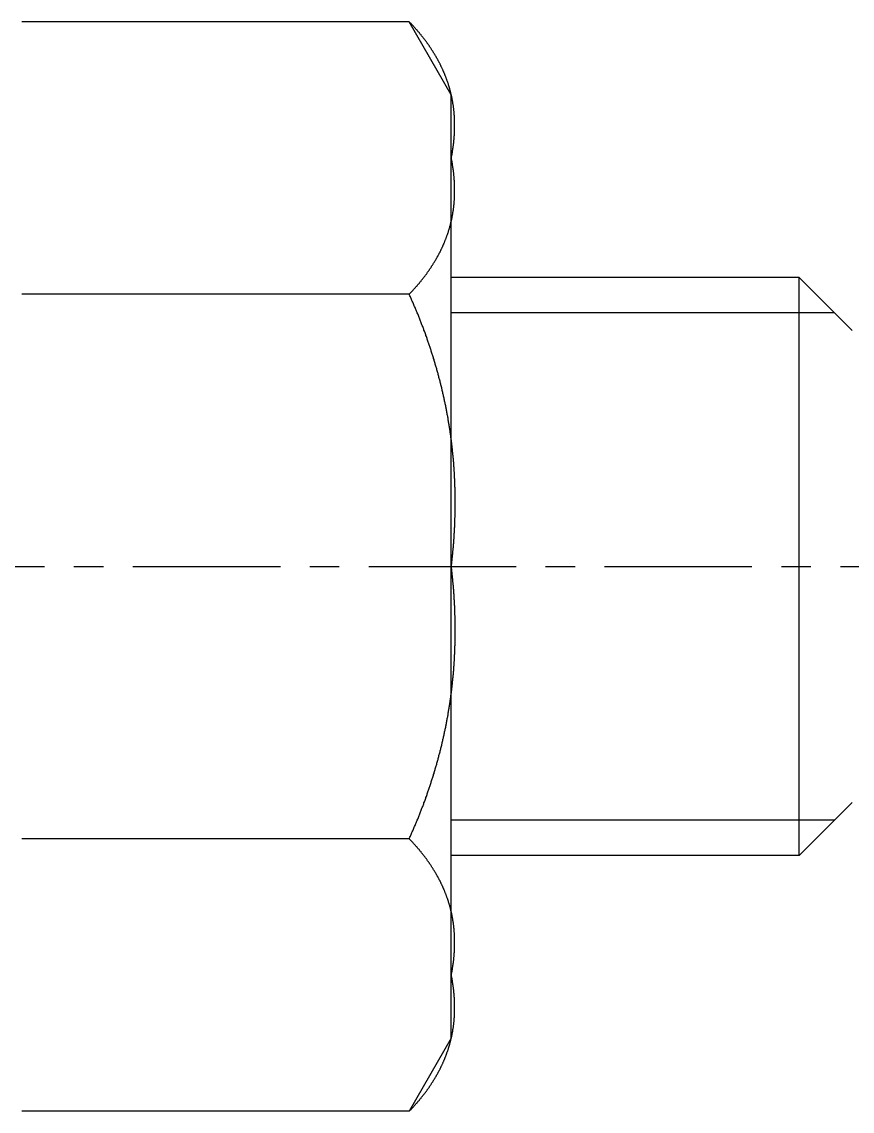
# Model space of a CAD drawing. Extents: x 69 to 234, y 65 to 130.
# Drawn here: x 106.22 to 113.26, y 106.99 to 116.23 of the extents above; entities that cross this region are included whole.
import ezdxf

# ---------------------------------------------------------------- set-up
doc = ezdxf.new("R2010")
doc.units = 0
doc.linetypes.add('CENTER', pattern=[2, 1.25, -0.25, 0.25, -0.25])
doc.layers.get('0').update_dxf_attribs({"linetype": 'CONTINUOUS'})
doc.layers.add('CENTER', color=1, linetype='CENTER')

msp = doc.modelspace()

# ---------------------------------------------------------------- linework, layer by layer
at = {"color": 7, "linetype": 'CONTINUOUS'}
for p, q in [((109.5045, 116.2273), (106.2191, 116.2273)), ((109.8618, 115.6085), (109.5045, 116.2273)), ((109.8618, 115.0726), (109.8618, 115.6085)), ((109.8618, 111.6085), (109.8618, 115.0726)), ((112.8118, 114.0585), (109.8618, 114.0585)), ((112.8118, 109.1585), (112.8118, 114.0585)), ((113.2618, 113.6085), (112.8118, 114.0585)), ((109.5045, 113.9179), (106.2191, 113.9179)), ((109.8618, 108.1444), (109.8618, 111.6085)), ((113.2618, 109.6085), (112.8118, 109.1585)), ((109.5045, 109.2991), (106.2191, 109.2991)), ((112.8118, 109.1585), (109.8618, 109.1585)), ((109.8618, 107.6085), (109.8618, 108.1444)), ((109.8618, 107.6085), (109.5045, 106.9897)), ((109.5045, 106.9897), (106.2191, 106.9897))]:
    msp.add_line(p, q, dxfattribs=at)
at = {"color": 3, "linetype": 'CONTINUOUS'}
for p, q in [((113.1118, 113.7585), (109.8618, 113.7585)), ((113.1118, 109.4585), (109.8618, 109.4585))]:
    msp.add_line(p, q, dxfattribs=at)
at = {"color": 7}
for points in [[(109.862, 115.073, 0), (109.863, 115.077, 0), (109.864, 115.081, 0), (109.864, 115.086, 0), (109.865, 115.09, 0), (109.866, 115.094, 0), (109.867, 115.099, 0), (109.868, 115.103, 0), (109.868, 115.107, 0), (109.869, 115.112, 0), (109.87, 115.116, 0), (109.871, 115.12, 0), (109.871, 115.125, 0), (109.872, 115.129, 0), (109.873, 115.133, 0), (109.873, 115.138, 0), (109.874, 115.142, 0), (109.875, 115.146, 0), (109.875, 115.151, 0), (109.876, 115.155, 0), (109.877, 115.159, 0), (109.877, 115.164, 0), (109.878, 115.168, 0), (109.878, 115.172, 0), (109.879, 115.177, 0), (109.88, 115.181, 0), (109.88, 115.186, 0), (109.881, 115.19, 0), (109.881, 115.194, 0), (109.882, 115.199, 0), (109.882, 115.203, 0), (109.883, 115.207, 0), (109.883, 115.212, 0), (109.884, 115.216, 0), (109.884, 115.221, 0), (109.884, 115.225, 0), (109.885, 115.229, 0), (109.885, 115.234, 0), (109.886, 115.238, 0), (109.886, 115.242, 0), (109.886, 115.247, 0), (109.887, 115.251, 0), (109.887, 115.256, 0), (109.887, 115.26, 0), (109.888, 115.264, 0), (109.888, 115.269, 0), (109.888, 115.273, 0), (109.888, 115.278, 0), (109.889, 115.282, 0), (109.889, 115.286, 0), (109.889, 115.291, 0), (109.889, 115.295, 0), (109.889, 115.3, 0), (109.89, 115.304, 0), (109.89, 115.308, 0), (109.89, 115.313, 0), (109.89, 115.317, 0), (109.89, 115.322, 0), (109.89, 115.326, 0), (109.89, 115.33, 0), (109.89, 115.335, 0), (109.89, 115.339, 0), (109.89, 115.344, 0), (109.89, 115.348, 0), (109.89, 115.352, 0), (109.89, 115.357, 0), (109.89, 115.361, 0), (109.89, 115.366, 0), (109.89, 115.37, 0), (109.89, 115.374, 0), (109.89, 115.379, 0), (109.89, 115.383, 0), (109.89, 115.388, 0), (109.89, 115.392, 0), (109.89, 115.396, 0), (109.889, 115.401, 0), (109.889, 115.405, 0), (109.889, 115.41, 0), (109.889, 115.414, 0), (109.888, 115.418, 0), (109.888, 115.423, 0), (109.888, 115.427, 0), (109.888, 115.432, 0), (109.887, 115.436, 0), (109.887, 115.44, 0), (109.887, 115.445, 0), (109.886, 115.449, 0), (109.886, 115.454, 0), (109.886, 115.458, 0), (109.885, 115.462, 0), (109.885, 115.467, 0), (109.884, 115.471, 0), (109.884, 115.475, 0), (109.883, 115.48, 0), (109.883, 115.484, 0), (109.882, 115.489, 0), (109.882, 115.493, 0), (109.881, 115.497, 0), (109.881, 115.502, 0), (109.88, 115.506, 0), (109.88, 115.51, 0), (109.879, 115.515, 0), (109.878, 115.519, 0), (109.878, 115.524, 0), (109.877, 115.528, 0), (109.876, 115.532, 0), (109.876, 115.537, 0), (109.875, 115.541, 0), (109.874, 115.545, 0), (109.874, 115.55, 0), (109.873, 115.554, 0), (109.872, 115.558, 0), (109.871, 115.563, 0), (109.87, 115.567, 0), (109.87, 115.571, 0), (109.869, 115.576, 0), (109.868, 115.58, 0), (109.867, 115.584, 0), (109.866, 115.589, 0), (109.865, 115.593, 0), (109.864, 115.597, 0), (109.863, 115.601, 0), (109.862, 115.606, 0), (109.861, 115.61, 0), (109.86, 115.614, 0), (109.859, 115.619, 0), (109.858, 115.623, 0), (109.857, 115.627, 0), (109.856, 115.631, 0), (109.855, 115.636, 0), (109.854, 115.64, 0), (109.853, 115.644, 0), (109.852, 115.648, 0), (109.85, 115.653, 0), (109.849, 115.657, 0), (109.848, 115.661, 0), (109.847, 115.665, 0), (109.846, 115.67, 0), (109.844, 115.674, 0), (109.843, 115.678, 0), (109.842, 115.682, 0), (109.841, 115.687, 0), (109.839, 115.691, 0), (109.838, 115.695, 0), (109.837, 115.699, 0), (109.835, 115.703, 0), (109.834, 115.708, 0), (109.832, 115.712, 0), (109.831, 115.716, 0), (109.83, 115.72, 0), (109.828, 115.724, 0), (109.827, 115.728, 0), (109.825, 115.732, 0), (109.824, 115.737, 0), (109.822, 115.741, 0), (109.821, 115.745, 0), (109.819, 115.749, 0), (109.818, 115.753, 0), (109.816, 115.757, 0), (109.814, 115.761, 0), (109.813, 115.765, 0), (109.811, 115.77, 0), (109.809, 115.774, 0), (109.808, 115.778, 0), (109.806, 115.782, 0), (109.804, 115.786, 0), (109.803, 115.79, 0), (109.801, 115.794, 0), (109.799, 115.798, 0), (109.798, 115.802, 0), (109.796, 115.806, 0), (109.794, 115.81, 0), (109.792, 115.814, 0), (109.79, 115.818, 0), (109.789, 115.822, 0), (109.787, 115.826, 0), (109.785, 115.83, 0), (109.783, 115.834, 0), (109.781, 115.838, 0), (109.779, 115.842, 0), (109.777, 115.846, 0), (109.775, 115.85, 0), (109.774, 115.854, 0), (109.772, 115.858, 0), (109.77, 115.862, 0), (109.768, 115.866, 0), (109.766, 115.87, 0), (109.764, 115.874, 0), (109.762, 115.878, 0), (109.76, 115.882, 0), (109.758, 115.885, 0), (109.756, 115.889, 0), (109.753, 115.893, 0), (109.751, 115.897, 0), (109.749, 115.901, 0), (109.747, 115.905, 0), (109.745, 115.909, 0), (109.743, 115.913, 0), (109.741, 115.916, 0), (109.739, 115.92, 0), (109.736, 115.924, 0), (109.734, 115.928, 0), (109.732, 115.932, 0), (109.73, 115.935, 0), (109.728, 115.939, 0), (109.725, 115.943, 0), (109.723, 115.947, 0), (109.721, 115.951, 0), (109.719, 115.954, 0), (109.716, 115.958, 0), (109.714, 115.962, 0), (109.712, 115.966, 0), (109.709, 115.969, 0), (109.707, 115.973, 0), (109.705, 115.977, 0), (109.702, 115.981, 0), (109.7, 115.984, 0), (109.698, 115.988, 0), (109.695, 115.992, 0), (109.693, 115.995, 0), (109.69, 115.999, 0), (109.688, 116.003, 0), (109.686, 116.006, 0), (109.683, 116.01, 0), (109.681, 116.014, 0), (109.678, 116.017, 0), (109.676, 116.021, 0), (109.673, 116.025, 0), (109.671, 116.028, 0), (109.668, 116.032, 0), (109.666, 116.035, 0), (109.663, 116.039, 0), (109.661, 116.043, 0), (109.658, 116.046, 0), (109.656, 116.05, 0), (109.653, 116.053, 0), (109.65, 116.057, 0), (109.648, 116.06, 0), (109.645, 116.064, 0), (109.642, 116.068, 0), (109.64, 116.071, 0), (109.637, 116.075, 0), (109.635, 116.078, 0), (109.632, 116.082, 0), (109.629, 116.085, 0), (109.627, 116.089, 0), (109.624, 116.092, 0), (109.621, 116.096, 0), (109.618, 116.099, 0), (109.616, 116.102, 0), (109.613, 116.106, 0), (109.61, 116.109, 0), (109.607, 116.113, 0), (109.605, 116.116, 0), (109.602, 116.12, 0), (109.599, 116.123, 0), (109.596, 116.126, 0), (109.593, 116.13, 0), (109.591, 116.133, 0), (109.588, 116.137, 0), (109.585, 116.14, 0), (109.582, 116.143, 0), (109.579, 116.147, 0), (109.576, 116.15, 0), (109.573, 116.153, 0), (109.571, 116.157, 0), (109.568, 116.16, 0), (109.565, 116.163, 0), (109.562, 116.166, 0), (109.559, 116.17, 0), (109.556, 116.173, 0), (109.553, 116.176, 0), (109.55, 116.18, 0), (109.547, 116.183, 0), (109.544, 116.186, 0), (109.541, 116.189, 0), (109.538, 116.192, 0), (109.535, 116.196, 0), (109.532, 116.199, 0), (109.529, 116.202, 0), (109.526, 116.205, 0), (109.523, 116.208, 0), (109.52, 116.212, 0), (109.517, 116.215, 0), (109.514, 116.218, 0), (109.511, 116.221, 0), (109.508, 116.224, 0), (109.505, 116.227, 0)], [(109.505, 113.918, 0), (109.508, 113.921, 0), (109.511, 113.924, 0), (109.514, 113.927, 0), (109.517, 113.93, 0), (109.52, 113.934, 0), (109.523, 113.937, 0), (109.526, 113.94, 0), (109.529, 113.943, 0), (109.532, 113.946, 0), (109.535, 113.95, 0), (109.538, 113.953, 0), (109.541, 113.956, 0), (109.544, 113.959, 0), (109.547, 113.962, 0), (109.55, 113.966, 0), (109.553, 113.969, 0), (109.556, 113.972, 0), (109.559, 113.975, 0), (109.562, 113.979, 0), (109.565, 113.982, 0), (109.568, 113.985, 0), (109.571, 113.989, 0), (109.573, 113.992, 0), (109.576, 113.995, 0), (109.579, 113.999, 0), (109.582, 114.002, 0), (109.585, 114.005, 0), (109.588, 114.009, 0), (109.591, 114.012, 0), (109.593, 114.015, 0), (109.596, 114.019, 0), (109.599, 114.022, 0), (109.602, 114.026, 0), (109.605, 114.029, 0), (109.607, 114.032, 0), (109.61, 114.036, 0), (109.613, 114.039, 0), (109.616, 114.043, 0), (109.618, 114.046, 0), (109.621, 114.05, 0), (109.624, 114.053, 0), (109.627, 114.057, 0), (109.629, 114.06, 0), (109.632, 114.064, 0), (109.635, 114.067, 0), (109.637, 114.071, 0), (109.64, 114.074, 0), (109.642, 114.078, 0), (109.645, 114.081, 0), (109.648, 114.085, 0), (109.65, 114.088, 0), (109.653, 114.092, 0), (109.656, 114.095, 0), (109.658, 114.099, 0), (109.661, 114.103, 0), (109.663, 114.106, 0), (109.666, 114.11, 0), (109.668, 114.113, 0), (109.671, 114.117, 0), (109.673, 114.121, 0), (109.676, 114.124, 0), (109.678, 114.128, 0), (109.681, 114.132, 0), (109.683, 114.135, 0), (109.686, 114.139, 0), (109.688, 114.142, 0), (109.69, 114.146, 0), (109.693, 114.15, 0), (109.695, 114.154, 0), (109.698, 114.157, 0), (109.7, 114.161, 0), (109.702, 114.165, 0), (109.705, 114.168, 0), (109.707, 114.172, 0), (109.709, 114.176, 0), (109.712, 114.18, 0), (109.714, 114.183, 0), (109.716, 114.187, 0), (109.719, 114.191, 0), (109.721, 114.195, 0), (109.723, 114.198, 0), (109.725, 114.202, 0), (109.728, 114.206, 0), (109.73, 114.21, 0), (109.732, 114.214, 0), (109.734, 114.217, 0), (109.736, 114.221, 0), (109.739, 114.225, 0), (109.741, 114.229, 0), (109.743, 114.233, 0), (109.745, 114.237, 0), (109.747, 114.24, 0), (109.749, 114.244, 0), (109.751, 114.248, 0), (109.753, 114.252, 0), (109.756, 114.256, 0), (109.758, 114.26, 0), (109.76, 114.264, 0), (109.762, 114.268, 0), (109.764, 114.272, 0), (109.766, 114.275, 0), (109.768, 114.279, 0), (109.77, 114.283, 0), (109.772, 114.287, 0), (109.774, 114.291, 0), (109.775, 114.295, 0), (109.777, 114.299, 0), (109.779, 114.303, 0), (109.781, 114.307, 0), (109.783, 114.311, 0), (109.785, 114.315, 0), (109.787, 114.319, 0), (109.789, 114.323, 0), (109.79, 114.327, 0), (109.792, 114.331, 0), (109.794, 114.335, 0), (109.796, 114.339, 0), (109.798, 114.343, 0), (109.799, 114.347, 0), (109.801, 114.351, 0), (109.803, 114.355, 0), (109.804, 114.359, 0), (109.806, 114.363, 0), (109.808, 114.368, 0), (109.809, 114.372, 0), (109.811, 114.376, 0), (109.813, 114.38, 0), (109.814, 114.384, 0), (109.816, 114.388, 0), (109.818, 114.392, 0), (109.819, 114.396, 0), (109.821, 114.4, 0), (109.822, 114.404, 0), (109.824, 114.409, 0), (109.825, 114.413, 0), (109.827, 114.417, 0), (109.828, 114.421, 0), (109.83, 114.425, 0), (109.831, 114.429, 0), (109.832, 114.434, 0), (109.834, 114.438, 0), (109.835, 114.442, 0), (109.837, 114.446, 0), (109.838, 114.45, 0), (109.839, 114.454, 0), (109.841, 114.459, 0), (109.842, 114.463, 0), (109.843, 114.467, 0), (109.844, 114.471, 0), (109.846, 114.476, 0), (109.847, 114.48, 0), (109.848, 114.484, 0), (109.849, 114.488, 0), (109.85, 114.493, 0), (109.852, 114.497, 0), (109.853, 114.501, 0), (109.854, 114.505, 0), (109.855, 114.51, 0), (109.856, 114.514, 0), (109.857, 114.518, 0), (109.858, 114.522, 0), (109.859, 114.527, 0), (109.86, 114.531, 0), (109.861, 114.535, 0), (109.862, 114.539, 0), (109.863, 114.544, 0), (109.864, 114.548, 0), (109.865, 114.552, 0), (109.866, 114.557, 0), (109.867, 114.561, 0), (109.868, 114.565, 0), (109.869, 114.57, 0), (109.87, 114.574, 0), (109.87, 114.578, 0), (109.871, 114.583, 0), (109.872, 114.587, 0), (109.873, 114.591, 0), (109.874, 114.596, 0), (109.874, 114.6, 0), (109.875, 114.604, 0), (109.876, 114.609, 0), (109.876, 114.613, 0), (109.877, 114.617, 0), (109.878, 114.622, 0), (109.878, 114.626, 0), (109.879, 114.63, 0), (109.88, 114.635, 0), (109.88, 114.639, 0), (109.881, 114.644, 0), (109.881, 114.648, 0), (109.882, 114.652, 0), (109.882, 114.657, 0), (109.883, 114.661, 0), (109.883, 114.665, 0), (109.884, 114.67, 0), (109.884, 114.674, 0), (109.885, 114.679, 0), (109.885, 114.683, 0), (109.886, 114.687, 0), (109.886, 114.692, 0), (109.886, 114.696, 0), (109.887, 114.7, 0), (109.887, 114.705, 0), (109.887, 114.709, 0), (109.888, 114.714, 0), (109.888, 114.718, 0), (109.888, 114.722, 0), (109.888, 114.727, 0), (109.889, 114.731, 0), (109.889, 114.736, 0), (109.889, 114.74, 0), (109.889, 114.744, 0), (109.89, 114.749, 0), (109.89, 114.753, 0), (109.89, 114.758, 0), (109.89, 114.762, 0), (109.89, 114.766, 0), (109.89, 114.771, 0), (109.89, 114.775, 0), (109.89, 114.78, 0), (109.89, 114.784, 0), (109.89, 114.788, 0), (109.89, 114.793, 0), (109.89, 114.797, 0), (109.89, 114.802, 0), (109.89, 114.806, 0), (109.89, 114.81, 0), (109.89, 114.815, 0), (109.89, 114.819, 0), (109.89, 114.824, 0), (109.89, 114.828, 0), (109.89, 114.832, 0), (109.89, 114.837, 0), (109.89, 114.841, 0), (109.889, 114.846, 0), (109.889, 114.85, 0), (109.889, 114.854, 0), (109.889, 114.859, 0), (109.889, 114.863, 0), (109.888, 114.868, 0), (109.888, 114.872, 0), (109.888, 114.876, 0), (109.888, 114.881, 0), (109.887, 114.885, 0), (109.887, 114.89, 0), (109.887, 114.894, 0), (109.886, 114.898, 0), (109.886, 114.903, 0), (109.886, 114.907, 0), (109.885, 114.912, 0), (109.885, 114.916, 0), (109.884, 114.92, 0), (109.884, 114.925, 0), (109.884, 114.929, 0), (109.883, 114.933, 0), (109.883, 114.938, 0), (109.882, 114.942, 0), (109.882, 114.947, 0), (109.881, 114.951, 0), (109.881, 114.955, 0), (109.88, 114.96, 0), (109.88, 114.964, 0), (109.879, 114.968, 0), (109.878, 114.973, 0), (109.878, 114.977, 0), (109.877, 114.982, 0), (109.877, 114.986, 0), (109.876, 114.99, 0), (109.875, 114.995, 0), (109.875, 114.999, 0), (109.874, 115.003, 0), (109.873, 115.008, 0), (109.873, 115.012, 0), (109.872, 115.016, 0), (109.871, 115.021, 0), (109.871, 115.025, 0), (109.87, 115.029, 0), (109.869, 115.034, 0), (109.868, 115.038, 0), (109.868, 115.042, 0), (109.867, 115.047, 0), (109.866, 115.051, 0), (109.865, 115.055, 0), (109.864, 115.06, 0), (109.864, 115.064, 0), (109.863, 115.068, 0), (109.862, 115.073, 0)], [(109.862, 111.609, 0), (109.863, 111.617, 0), (109.864, 111.625, 0), (109.865, 111.633, 0), (109.866, 111.641, 0), (109.867, 111.649, 0), (109.868, 111.658, 0), (109.869, 111.666, 0), (109.869, 111.674, 0), (109.87, 111.682, 0), (109.871, 111.69, 0), (109.872, 111.699, 0), (109.873, 111.707, 0), (109.874, 111.715, 0), (109.874, 111.723, 0), (109.875, 111.731, 0), (109.876, 111.74, 0), (109.877, 111.748, 0), (109.878, 111.756, 0), (109.878, 111.764, 0), (109.879, 111.773, 0), (109.88, 111.781, 0), (109.88, 111.789, 0), (109.881, 111.797, 0), (109.882, 111.805, 0), (109.882, 111.814, 0), (109.883, 111.822, 0), (109.884, 111.83, 0), (109.884, 111.838, 0), (109.885, 111.847, 0), (109.885, 111.855, 0), (109.886, 111.863, 0), (109.886, 111.871, 0), (109.887, 111.88, 0), (109.887, 111.888, 0), (109.888, 111.896, 0), (109.888, 111.904, 0), (109.889, 111.912, 0), (109.889, 111.921, 0), (109.89, 111.929, 0), (109.89, 111.937, 0), (109.891, 111.945, 0), (109.891, 111.954, 0), (109.891, 111.962, 0), (109.892, 111.97, 0), (109.892, 111.978, 0), (109.892, 111.987, 0), (109.893, 111.995, 0), (109.893, 112.003, 0), (109.893, 112.011, 0), (109.893, 112.02, 0), (109.894, 112.028, 0), (109.894, 112.036, 0), (109.894, 112.044, 0), (109.894, 112.053, 0), (109.895, 112.061, 0), (109.895, 112.069, 0), (109.895, 112.077, 0), (109.895, 112.086, 0), (109.895, 112.094, 0), (109.895, 112.102, 0), (109.895, 112.11, 0), (109.895, 112.119, 0), (109.895, 112.127, 0), (109.895, 112.135, 0), (109.895, 112.143, 0), (109.895, 112.152, 0), (109.895, 112.16, 0), (109.895, 112.168, 0), (109.895, 112.176, 0), (109.895, 112.185, 0), (109.895, 112.193, 0), (109.895, 112.201, 0), (109.895, 112.209, 0), (109.895, 112.218, 0), (109.895, 112.226, 0), (109.895, 112.234, 0), (109.894, 112.242, 0), (109.894, 112.251, 0), (109.894, 112.259, 0), (109.894, 112.267, 0), (109.894, 112.275, 0), (109.893, 112.284, 0), (109.893, 112.292, 0), (109.893, 112.3, 0), (109.892, 112.308, 0), (109.892, 112.317, 0), (109.892, 112.325, 0), (109.891, 112.333, 0), (109.891, 112.341, 0), (109.891, 112.349, 0), (109.89, 112.358, 0), (109.89, 112.366, 0), (109.889, 112.374, 0), (109.889, 112.382, 0), (109.889, 112.391, 0), (109.888, 112.399, 0), (109.888, 112.407, 0), (109.887, 112.415, 0), (109.887, 112.424, 0), (109.886, 112.432, 0), (109.885, 112.44, 0), (109.885, 112.448, 0), (109.884, 112.457, 0), (109.884, 112.465, 0), (109.883, 112.473, 0), (109.882, 112.481, 0), (109.882, 112.489, 0), (109.881, 112.498, 0), (109.88, 112.506, 0), (109.88, 112.514, 0), (109.879, 112.522, 0), (109.878, 112.531, 0), (109.877, 112.539, 0), (109.877, 112.547, 0), (109.876, 112.555, 0), (109.875, 112.563, 0), (109.874, 112.572, 0), (109.873, 112.58, 0), (109.873, 112.588, 0), (109.872, 112.596, 0), (109.871, 112.604, 0), (109.87, 112.613, 0), (109.869, 112.621, 0), (109.868, 112.629, 0), (109.867, 112.637, 0), (109.866, 112.645, 0), (109.865, 112.654, 0), (109.864, 112.662, 0), (109.863, 112.67, 0), (109.862, 112.678, 0), (109.861, 112.686, 0), (109.86, 112.695, 0), (109.859, 112.703, 0), (109.858, 112.711, 0), (109.857, 112.719, 0), (109.855, 112.727, 0), (109.854, 112.735, 0), (109.853, 112.744, 0), (109.852, 112.752, 0), (109.851, 112.76, 0), (109.85, 112.768, 0), (109.848, 112.776, 0), (109.847, 112.784, 0), (109.846, 112.792, 0), (109.844, 112.801, 0), (109.843, 112.809, 0), (109.842, 112.817, 0), (109.84, 112.825, 0), (109.839, 112.833, 0), (109.838, 112.841, 0), (109.836, 112.849, 0), (109.835, 112.858, 0), (109.834, 112.866, 0), (109.832, 112.874, 0), (109.831, 112.882, 0), (109.829, 112.89, 0), (109.828, 112.898, 0), (109.826, 112.906, 0), (109.825, 112.914, 0), (109.823, 112.923, 0), (109.822, 112.931, 0), (109.82, 112.939, 0), (109.818, 112.947, 0), (109.817, 112.955, 0), (109.815, 112.963, 0), (109.814, 112.971, 0), (109.812, 112.979, 0), (109.81, 112.987, 0), (109.809, 112.995, 0), (109.807, 113.003, 0), (109.805, 113.011, 0), (109.804, 113.02, 0), (109.802, 113.028, 0), (109.8, 113.036, 0), (109.798, 113.044, 0), (109.796, 113.052, 0), (109.795, 113.06, 0), (109.793, 113.068, 0), (109.791, 113.076, 0), (109.789, 113.084, 0), (109.787, 113.092, 0), (109.785, 113.1, 0), (109.783, 113.108, 0), (109.782, 113.116, 0), (109.78, 113.124, 0), (109.778, 113.132, 0), (109.776, 113.14, 0), (109.774, 113.148, 0), (109.772, 113.156, 0), (109.77, 113.164, 0), (109.768, 113.172, 0), (109.766, 113.18, 0), (109.764, 113.188, 0), (109.762, 113.196, 0), (109.759, 113.204, 0), (109.757, 113.212, 0), (109.755, 113.22, 0), (109.753, 113.228, 0), (109.751, 113.236, 0), (109.749, 113.244, 0), (109.747, 113.252, 0), (109.744, 113.26, 0), (109.742, 113.268, 0), (109.74, 113.276, 0), (109.738, 113.284, 0), (109.736, 113.292, 0), (109.733, 113.3, 0), (109.731, 113.307, 0), (109.729, 113.315, 0), (109.726, 113.323, 0), (109.724, 113.331, 0), (109.722, 113.339, 0), (109.719, 113.347, 0), (109.717, 113.355, 0), (109.715, 113.363, 0), (109.712, 113.371, 0), (109.71, 113.379, 0), (109.707, 113.386, 0), (109.705, 113.394, 0), (109.702, 113.402, 0), (109.7, 113.41, 0), (109.697, 113.418, 0), (109.695, 113.426, 0), (109.692, 113.434, 0), (109.69, 113.442, 0), (109.687, 113.449, 0), (109.685, 113.457, 0), (109.682, 113.465, 0), (109.68, 113.473, 0), (109.677, 113.481, 0), (109.674, 113.489, 0), (109.672, 113.496, 0), (109.669, 113.504, 0), (109.666, 113.512, 0), (109.664, 113.52, 0), (109.661, 113.528, 0), (109.658, 113.535, 0), (109.656, 113.543, 0), (109.653, 113.551, 0), (109.65, 113.559, 0), (109.647, 113.566, 0), (109.645, 113.574, 0), (109.642, 113.582, 0), (109.639, 113.59, 0), (109.636, 113.598, 0), (109.633, 113.605, 0), (109.63, 113.613, 0), (109.628, 113.621, 0), (109.625, 113.628, 0), (109.622, 113.636, 0), (109.619, 113.644, 0), (109.616, 113.652, 0), (109.613, 113.659, 0), (109.61, 113.667, 0), (109.607, 113.675, 0), (109.604, 113.682, 0), (109.601, 113.69, 0), (109.598, 113.698, 0), (109.595, 113.705, 0), (109.592, 113.713, 0), (109.589, 113.721, 0), (109.586, 113.728, 0), (109.583, 113.736, 0), (109.58, 113.744, 0), (109.577, 113.751, 0), (109.573, 113.759, 0), (109.57, 113.767, 0), (109.567, 113.774, 0), (109.564, 113.782, 0), (109.561, 113.789, 0), (109.558, 113.797, 0), (109.554, 113.805, 0), (109.551, 113.812, 0), (109.548, 113.82, 0), (109.545, 113.827, 0), (109.541, 113.835, 0), (109.538, 113.843, 0), (109.535, 113.85, 0), (109.531, 113.858, 0), (109.528, 113.865, 0), (109.525, 113.873, 0), (109.521, 113.88, 0), (109.518, 113.888, 0), (109.515, 113.895, 0), (109.511, 113.903, 0), (109.508, 113.91, 0), (109.505, 113.918, 0)], [(109.505, 109.299, 0), (109.508, 109.307, 0), (109.511, 109.314, 0), (109.515, 109.322, 0), (109.518, 109.329, 0), (109.521, 109.337, 0), (109.525, 109.344, 0), (109.528, 109.352, 0), (109.531, 109.359, 0), (109.535, 109.367, 0), (109.538, 109.374, 0), (109.541, 109.382, 0), (109.545, 109.39, 0), (109.548, 109.397, 0), (109.551, 109.405, 0), (109.554, 109.412, 0), (109.558, 109.42, 0), (109.561, 109.428, 0), (109.564, 109.435, 0), (109.567, 109.443, 0), (109.57, 109.45, 0), (109.573, 109.458, 0), (109.577, 109.466, 0), (109.58, 109.473, 0), (109.583, 109.481, 0), (109.586, 109.489, 0), (109.589, 109.496, 0), (109.592, 109.504, 0), (109.595, 109.512, 0), (109.598, 109.519, 0), (109.601, 109.527, 0), (109.604, 109.535, 0), (109.607, 109.542, 0), (109.61, 109.55, 0), (109.613, 109.558, 0), (109.616, 109.565, 0), (109.619, 109.573, 0), (109.622, 109.581, 0), (109.625, 109.589, 0), (109.628, 109.596, 0), (109.63, 109.604, 0), (109.633, 109.612, 0), (109.636, 109.62, 0), (109.639, 109.627, 0), (109.642, 109.635, 0), (109.645, 109.643, 0), (109.647, 109.651, 0), (109.65, 109.658, 0), (109.653, 109.666, 0), (109.656, 109.674, 0), (109.658, 109.682, 0), (109.661, 109.689, 0), (109.664, 109.697, 0), (109.666, 109.705, 0), (109.669, 109.713, 0), (109.672, 109.721, 0), (109.674, 109.729, 0), (109.677, 109.736, 0), (109.68, 109.744, 0), (109.682, 109.752, 0), (109.685, 109.76, 0), (109.687, 109.768, 0), (109.69, 109.776, 0), (109.692, 109.783, 0), (109.695, 109.791, 0), (109.697, 109.799, 0), (109.7, 109.807, 0), (109.702, 109.815, 0), (109.705, 109.823, 0), (109.707, 109.831, 0), (109.71, 109.838, 0), (109.712, 109.846, 0), (109.715, 109.854, 0), (109.717, 109.862, 0), (109.719, 109.87, 0), (109.722, 109.878, 0), (109.724, 109.886, 0), (109.726, 109.894, 0), (109.729, 109.902, 0), (109.731, 109.91, 0), (109.733, 109.918, 0), (109.736, 109.925, 0), (109.738, 109.933, 0), (109.74, 109.941, 0), (109.742, 109.949, 0), (109.744, 109.957, 0), (109.747, 109.965, 0), (109.749, 109.973, 0), (109.751, 109.981, 0), (109.753, 109.989, 0), (109.755, 109.997, 0), (109.757, 110.005, 0), (109.759, 110.013, 0), (109.762, 110.021, 0), (109.764, 110.029, 0), (109.766, 110.037, 0), (109.768, 110.045, 0), (109.77, 110.053, 0), (109.772, 110.061, 0), (109.774, 110.069, 0), (109.776, 110.077, 0), (109.778, 110.085, 0), (109.78, 110.093, 0), (109.782, 110.101, 0), (109.783, 110.109, 0), (109.785, 110.117, 0), (109.787, 110.125, 0), (109.789, 110.133, 0), (109.791, 110.141, 0), (109.793, 110.149, 0), (109.795, 110.157, 0), (109.796, 110.165, 0), (109.798, 110.173, 0), (109.8, 110.181, 0), (109.802, 110.189, 0), (109.804, 110.198, 0), (109.805, 110.206, 0), (109.807, 110.214, 0), (109.809, 110.222, 0), (109.81, 110.23, 0), (109.812, 110.238, 0), (109.814, 110.246, 0), (109.815, 110.254, 0), (109.817, 110.262, 0), (109.818, 110.27, 0), (109.82, 110.278, 0), (109.822, 110.286, 0), (109.823, 110.295, 0), (109.825, 110.303, 0), (109.826, 110.311, 0), (109.828, 110.319, 0), (109.829, 110.327, 0), (109.831, 110.335, 0), (109.832, 110.343, 0), (109.834, 110.351, 0), (109.835, 110.359, 0), (109.836, 110.368, 0), (109.838, 110.376, 0), (109.839, 110.384, 0), (109.84, 110.392, 0), (109.842, 110.4, 0), (109.843, 110.408, 0), (109.844, 110.416, 0), (109.846, 110.425, 0), (109.847, 110.433, 0), (109.848, 110.441, 0), (109.85, 110.449, 0), (109.851, 110.457, 0), (109.852, 110.465, 0), (109.853, 110.474, 0), (109.854, 110.482, 0), (109.855, 110.49, 0), (109.857, 110.498, 0), (109.858, 110.506, 0), (109.859, 110.514, 0), (109.86, 110.523, 0), (109.861, 110.531, 0), (109.862, 110.539, 0), (109.863, 110.547, 0), (109.864, 110.555, 0), (109.865, 110.563, 0), (109.866, 110.572, 0), (109.867, 110.58, 0), (109.868, 110.588, 0), (109.869, 110.596, 0), (109.87, 110.604, 0), (109.871, 110.613, 0), (109.872, 110.621, 0), (109.873, 110.629, 0), (109.873, 110.637, 0), (109.874, 110.645, 0), (109.875, 110.654, 0), (109.876, 110.662, 0), (109.877, 110.67, 0), (109.877, 110.678, 0), (109.878, 110.687, 0), (109.879, 110.695, 0), (109.88, 110.703, 0), (109.88, 110.711, 0), (109.881, 110.719, 0), (109.882, 110.728, 0), (109.882, 110.736, 0), (109.883, 110.744, 0), (109.884, 110.752, 0), (109.884, 110.76, 0), (109.885, 110.769, 0), (109.885, 110.777, 0), (109.886, 110.785, 0), (109.887, 110.793, 0), (109.887, 110.802, 0), (109.888, 110.81, 0), (109.888, 110.818, 0), (109.889, 110.826, 0), (109.889, 110.835, 0), (109.889, 110.843, 0), (109.89, 110.851, 0), (109.89, 110.859, 0), (109.891, 110.868, 0), (109.891, 110.876, 0), (109.891, 110.884, 0), (109.892, 110.892, 0), (109.892, 110.901, 0), (109.892, 110.909, 0), (109.893, 110.917, 0), (109.893, 110.925, 0), (109.893, 110.933, 0), (109.894, 110.942, 0), (109.894, 110.95, 0), (109.894, 110.958, 0), (109.894, 110.966, 0), (109.894, 110.975, 0), (109.895, 110.983, 0), (109.895, 110.991, 0), (109.895, 110.999, 0), (109.895, 111.008, 0), (109.895, 111.016, 0), (109.895, 111.024, 0), (109.895, 111.032, 0), (109.895, 111.041, 0), (109.895, 111.049, 0), (109.895, 111.057, 0), (109.895, 111.065, 0), (109.895, 111.074, 0), (109.895, 111.082, 0), (109.895, 111.09, 0), (109.895, 111.098, 0), (109.895, 111.107, 0), (109.895, 111.115, 0), (109.895, 111.123, 0), (109.895, 111.131, 0), (109.895, 111.14, 0), (109.895, 111.148, 0), (109.895, 111.156, 0), (109.894, 111.164, 0), (109.894, 111.173, 0), (109.894, 111.181, 0), (109.894, 111.189, 0), (109.893, 111.197, 0), (109.893, 111.206, 0), (109.893, 111.214, 0), (109.893, 111.222, 0), (109.892, 111.23, 0), (109.892, 111.239, 0), (109.892, 111.247, 0), (109.891, 111.255, 0), (109.891, 111.263, 0), (109.891, 111.272, 0), (109.89, 111.28, 0), (109.89, 111.288, 0), (109.889, 111.296, 0), (109.889, 111.305, 0), (109.888, 111.313, 0), (109.888, 111.321, 0), (109.887, 111.329, 0), (109.887, 111.338, 0), (109.886, 111.346, 0), (109.886, 111.354, 0), (109.885, 111.362, 0), (109.885, 111.37, 0), (109.884, 111.379, 0), (109.884, 111.387, 0), (109.883, 111.395, 0), (109.882, 111.403, 0), (109.882, 111.412, 0), (109.881, 111.42, 0), (109.88, 111.428, 0), (109.88, 111.436, 0), (109.879, 111.444, 0), (109.878, 111.453, 0), (109.878, 111.461, 0), (109.877, 111.469, 0), (109.876, 111.477, 0), (109.875, 111.486, 0), (109.874, 111.494, 0), (109.874, 111.502, 0), (109.873, 111.51, 0), (109.872, 111.518, 0), (109.871, 111.527, 0), (109.87, 111.535, 0), (109.869, 111.543, 0), (109.869, 111.551, 0), (109.868, 111.559, 0), (109.867, 111.568, 0), (109.866, 111.576, 0), (109.865, 111.584, 0), (109.864, 111.592, 0), (109.863, 111.6, 0), (109.862, 111.609, 0)], [(109.862, 108.144, 0), (109.863, 108.149, 0), (109.864, 108.153, 0), (109.864, 108.157, 0), (109.865, 108.162, 0), (109.866, 108.166, 0), (109.867, 108.17, 0), (109.868, 108.175, 0), (109.868, 108.179, 0), (109.869, 108.183, 0), (109.87, 108.188, 0), (109.871, 108.192, 0), (109.871, 108.196, 0), (109.872, 108.201, 0), (109.873, 108.205, 0), (109.873, 108.209, 0), (109.874, 108.214, 0), (109.875, 108.218, 0), (109.875, 108.222, 0), (109.876, 108.227, 0), (109.877, 108.231, 0), (109.877, 108.235, 0), (109.878, 108.24, 0), (109.878, 108.244, 0), (109.879, 108.249, 0), (109.88, 108.253, 0), (109.88, 108.257, 0), (109.881, 108.262, 0), (109.881, 108.266, 0), (109.882, 108.27, 0), (109.882, 108.275, 0), (109.883, 108.279, 0), (109.883, 108.284, 0), (109.884, 108.288, 0), (109.884, 108.292, 0), (109.884, 108.297, 0), (109.885, 108.301, 0), (109.885, 108.305, 0), (109.886, 108.31, 0), (109.886, 108.314, 0), (109.886, 108.319, 0), (109.887, 108.323, 0), (109.887, 108.327, 0), (109.887, 108.332, 0), (109.888, 108.336, 0), (109.888, 108.341, 0), (109.888, 108.345, 0), (109.888, 108.349, 0), (109.889, 108.354, 0), (109.889, 108.358, 0), (109.889, 108.363, 0), (109.889, 108.367, 0), (109.889, 108.371, 0), (109.89, 108.376, 0), (109.89, 108.38, 0), (109.89, 108.385, 0), (109.89, 108.389, 0), (109.89, 108.393, 0), (109.89, 108.398, 0), (109.89, 108.402, 0), (109.89, 108.407, 0), (109.89, 108.411, 0), (109.89, 108.415, 0), (109.89, 108.42, 0), (109.89, 108.424, 0), (109.89, 108.429, 0), (109.89, 108.433, 0), (109.89, 108.437, 0), (109.89, 108.442, 0), (109.89, 108.446, 0), (109.89, 108.451, 0), (109.89, 108.455, 0), (109.89, 108.459, 0), (109.89, 108.464, 0), (109.89, 108.468, 0), (109.889, 108.473, 0), (109.889, 108.477, 0), (109.889, 108.481, 0), (109.889, 108.486, 0), (109.888, 108.49, 0), (109.888, 108.495, 0), (109.888, 108.499, 0), (109.888, 108.503, 0), (109.887, 108.508, 0), (109.887, 108.512, 0), (109.887, 108.517, 0), (109.886, 108.521, 0), (109.886, 108.525, 0), (109.886, 108.53, 0), (109.885, 108.534, 0), (109.885, 108.539, 0), (109.884, 108.543, 0), (109.884, 108.547, 0), (109.883, 108.552, 0), (109.883, 108.556, 0), (109.882, 108.56, 0), (109.882, 108.565, 0), (109.881, 108.569, 0), (109.881, 108.574, 0), (109.88, 108.578, 0), (109.88, 108.582, 0), (109.879, 108.587, 0), (109.878, 108.591, 0), (109.878, 108.595, 0), (109.877, 108.6, 0), (109.876, 108.604, 0), (109.876, 108.608, 0), (109.875, 108.613, 0), (109.874, 108.617, 0), (109.874, 108.621, 0), (109.873, 108.626, 0), (109.872, 108.63, 0), (109.871, 108.634, 0), (109.87, 108.639, 0), (109.87, 108.643, 0), (109.869, 108.647, 0), (109.868, 108.652, 0), (109.867, 108.656, 0), (109.866, 108.66, 0), (109.865, 108.665, 0), (109.864, 108.669, 0), (109.863, 108.673, 0), (109.862, 108.678, 0), (109.861, 108.682, 0), (109.86, 108.686, 0), (109.859, 108.69, 0), (109.858, 108.695, 0), (109.857, 108.699, 0), (109.856, 108.703, 0), (109.855, 108.708, 0), (109.854, 108.712, 0), (109.853, 108.716, 0), (109.852, 108.72, 0), (109.85, 108.725, 0), (109.849, 108.729, 0), (109.848, 108.733, 0), (109.847, 108.737, 0), (109.846, 108.741, 0), (109.844, 108.746, 0), (109.843, 108.75, 0), (109.842, 108.754, 0), (109.841, 108.758, 0), (109.839, 108.763, 0), (109.838, 108.767, 0), (109.837, 108.771, 0), (109.835, 108.775, 0), (109.834, 108.779, 0), (109.832, 108.783, 0), (109.831, 108.788, 0), (109.83, 108.792, 0), (109.828, 108.796, 0), (109.827, 108.8, 0), (109.825, 108.804, 0), (109.824, 108.808, 0), (109.822, 108.813, 0), (109.821, 108.817, 0), (109.819, 108.821, 0), (109.818, 108.825, 0), (109.816, 108.829, 0), (109.814, 108.833, 0), (109.813, 108.837, 0), (109.811, 108.841, 0), (109.809, 108.845, 0), (109.808, 108.849, 0), (109.806, 108.854, 0), (109.804, 108.858, 0), (109.803, 108.862, 0), (109.801, 108.866, 0), (109.799, 108.87, 0), (109.798, 108.874, 0), (109.796, 108.878, 0), (109.794, 108.882, 0), (109.792, 108.886, 0), (109.79, 108.89, 0), (109.789, 108.894, 0), (109.787, 108.898, 0), (109.785, 108.902, 0), (109.783, 108.906, 0), (109.781, 108.91, 0), (109.779, 108.914, 0), (109.777, 108.918, 0), (109.775, 108.922, 0), (109.774, 108.926, 0), (109.772, 108.93, 0), (109.77, 108.934, 0), (109.768, 108.938, 0), (109.766, 108.942, 0), (109.764, 108.945, 0), (109.762, 108.949, 0), (109.76, 108.953, 0), (109.758, 108.957, 0), (109.756, 108.961, 0), (109.753, 108.965, 0), (109.751, 108.969, 0), (109.749, 108.973, 0), (109.747, 108.977, 0), (109.745, 108.98, 0), (109.743, 108.984, 0), (109.741, 108.988, 0), (109.739, 108.992, 0), (109.736, 108.996, 0), (109.734, 109, 0), (109.732, 109.003, 0), (109.73, 109.007, 0), (109.728, 109.011, 0), (109.725, 109.015, 0), (109.723, 109.019, 0), (109.721, 109.022, 0), (109.719, 109.026, 0), (109.716, 109.03, 0), (109.714, 109.034, 0), (109.712, 109.037, 0), (109.709, 109.041, 0), (109.707, 109.045, 0), (109.705, 109.049, 0), (109.702, 109.052, 0), (109.7, 109.056, 0), (109.698, 109.06, 0), (109.695, 109.064, 0), (109.693, 109.067, 0), (109.69, 109.071, 0), (109.688, 109.075, 0), (109.686, 109.078, 0), (109.683, 109.082, 0), (109.681, 109.086, 0), (109.678, 109.089, 0), (109.676, 109.093, 0), (109.673, 109.096, 0), (109.671, 109.1, 0), (109.668, 109.104, 0), (109.666, 109.107, 0), (109.663, 109.111, 0), (109.661, 109.114, 0), (109.658, 109.118, 0), (109.656, 109.122, 0), (109.653, 109.125, 0), (109.65, 109.129, 0), (109.648, 109.132, 0), (109.645, 109.136, 0), (109.642, 109.139, 0), (109.64, 109.143, 0), (109.637, 109.146, 0), (109.635, 109.15, 0), (109.632, 109.153, 0), (109.629, 109.157, 0), (109.627, 109.16, 0), (109.624, 109.164, 0), (109.621, 109.167, 0), (109.618, 109.171, 0), (109.616, 109.174, 0), (109.613, 109.178, 0), (109.61, 109.181, 0), (109.607, 109.185, 0), (109.605, 109.188, 0), (109.602, 109.191, 0), (109.599, 109.195, 0), (109.596, 109.198, 0), (109.593, 109.202, 0), (109.591, 109.205, 0), (109.588, 109.208, 0), (109.585, 109.212, 0), (109.582, 109.215, 0), (109.579, 109.218, 0), (109.576, 109.222, 0), (109.573, 109.225, 0), (109.571, 109.228, 0), (109.568, 109.232, 0), (109.565, 109.235, 0), (109.562, 109.238, 0), (109.559, 109.242, 0), (109.556, 109.245, 0), (109.553, 109.248, 0), (109.55, 109.251, 0), (109.547, 109.255, 0), (109.544, 109.258, 0), (109.541, 109.261, 0), (109.538, 109.264, 0), (109.535, 109.267, 0), (109.532, 109.271, 0), (109.529, 109.274, 0), (109.526, 109.277, 0), (109.523, 109.28, 0), (109.52, 109.283, 0), (109.517, 109.287, 0), (109.514, 109.29, 0), (109.511, 109.293, 0), (109.508, 109.296, 0), (109.505, 109.299, 0)], [(109.505, 106.99, 0), (109.508, 106.993, 0), (109.511, 106.996, 0), (109.514, 106.999, 0), (109.517, 107.002, 0), (109.52, 107.005, 0), (109.523, 107.009, 0), (109.526, 107.012, 0), (109.529, 107.015, 0), (109.532, 107.018, 0), (109.535, 107.021, 0), (109.538, 107.025, 0), (109.541, 107.028, 0), (109.544, 107.031, 0), (109.547, 107.034, 0), (109.55, 107.037, 0), (109.553, 107.041, 0), (109.556, 107.044, 0), (109.559, 107.047, 0), (109.562, 107.051, 0), (109.565, 107.054, 0), (109.568, 107.057, 0), (109.571, 107.06, 0), (109.573, 107.064, 0), (109.576, 107.067, 0), (109.579, 107.07, 0), (109.582, 107.074, 0), (109.585, 107.077, 0), (109.588, 107.081, 0), (109.591, 107.084, 0), (109.593, 107.087, 0), (109.596, 107.091, 0), (109.599, 107.094, 0), (109.602, 107.097, 0), (109.605, 107.101, 0), (109.607, 107.104, 0), (109.61, 107.108, 0), (109.613, 107.111, 0), (109.616, 107.115, 0), (109.618, 107.118, 0), (109.621, 107.122, 0), (109.624, 107.125, 0), (109.627, 107.128, 0), (109.629, 107.132, 0), (109.632, 107.135, 0), (109.635, 107.139, 0), (109.637, 107.142, 0), (109.64, 107.146, 0), (109.642, 107.149, 0), (109.645, 107.153, 0), (109.648, 107.157, 0), (109.65, 107.16, 0), (109.653, 107.164, 0), (109.656, 107.167, 0), (109.658, 107.171, 0), (109.661, 107.174, 0), (109.663, 107.178, 0), (109.666, 107.182, 0), (109.668, 107.185, 0), (109.671, 107.189, 0), (109.673, 107.192, 0), (109.676, 107.196, 0), (109.678, 107.2, 0), (109.681, 107.203, 0), (109.683, 107.207, 0), (109.686, 107.211, 0), (109.688, 107.214, 0), (109.69, 107.218, 0), (109.693, 107.222, 0), (109.695, 107.225, 0), (109.698, 107.229, 0), (109.7, 107.233, 0), (109.702, 107.236, 0), (109.705, 107.24, 0), (109.707, 107.244, 0), (109.709, 107.248, 0), (109.712, 107.251, 0), (109.714, 107.255, 0), (109.716, 107.259, 0), (109.719, 107.263, 0), (109.721, 107.266, 0), (109.723, 107.27, 0), (109.725, 107.274, 0), (109.728, 107.278, 0), (109.73, 107.282, 0), (109.732, 107.285, 0), (109.734, 107.289, 0), (109.736, 107.293, 0), (109.739, 107.297, 0), (109.741, 107.301, 0), (109.743, 107.305, 0), (109.745, 107.308, 0), (109.747, 107.312, 0), (109.749, 107.316, 0), (109.751, 107.32, 0), (109.753, 107.324, 0), (109.756, 107.328, 0), (109.758, 107.332, 0), (109.76, 107.336, 0), (109.762, 107.339, 0), (109.764, 107.343, 0), (109.766, 107.347, 0), (109.768, 107.351, 0), (109.77, 107.355, 0), (109.772, 107.359, 0), (109.774, 107.363, 0), (109.775, 107.367, 0), (109.777, 107.371, 0), (109.779, 107.375, 0), (109.781, 107.379, 0), (109.783, 107.383, 0), (109.785, 107.387, 0), (109.787, 107.391, 0), (109.789, 107.395, 0), (109.79, 107.399, 0), (109.792, 107.403, 0), (109.794, 107.407, 0), (109.796, 107.411, 0), (109.798, 107.415, 0), (109.799, 107.419, 0), (109.801, 107.423, 0), (109.803, 107.427, 0), (109.804, 107.431, 0), (109.806, 107.435, 0), (109.808, 107.439, 0), (109.809, 107.443, 0), (109.811, 107.448, 0), (109.813, 107.452, 0), (109.814, 107.456, 0), (109.816, 107.46, 0), (109.818, 107.464, 0), (109.819, 107.468, 0), (109.821, 107.472, 0), (109.822, 107.476, 0), (109.824, 107.48, 0), (109.825, 107.485, 0), (109.827, 107.489, 0), (109.828, 107.493, 0), (109.83, 107.497, 0), (109.831, 107.501, 0), (109.832, 107.505, 0), (109.834, 107.51, 0), (109.835, 107.514, 0), (109.837, 107.518, 0), (109.838, 107.522, 0), (109.839, 107.526, 0), (109.841, 107.53, 0), (109.842, 107.535, 0), (109.843, 107.539, 0), (109.844, 107.543, 0), (109.846, 107.547, 0), (109.847, 107.552, 0), (109.848, 107.556, 0), (109.849, 107.56, 0), (109.85, 107.564, 0), (109.852, 107.569, 0), (109.853, 107.573, 0), (109.854, 107.577, 0), (109.855, 107.581, 0), (109.856, 107.586, 0), (109.857, 107.59, 0), (109.858, 107.594, 0), (109.859, 107.598, 0), (109.86, 107.603, 0), (109.861, 107.607, 0), (109.862, 107.611, 0), (109.863, 107.616, 0), (109.864, 107.62, 0), (109.865, 107.624, 0), (109.866, 107.628, 0), (109.867, 107.633, 0), (109.868, 107.637, 0), (109.869, 107.641, 0), (109.87, 107.646, 0), (109.87, 107.65, 0), (109.871, 107.654, 0), (109.872, 107.659, 0), (109.873, 107.663, 0), (109.874, 107.667, 0), (109.874, 107.672, 0), (109.875, 107.676, 0), (109.876, 107.68, 0), (109.876, 107.685, 0), (109.877, 107.689, 0), (109.878, 107.694, 0), (109.878, 107.698, 0), (109.879, 107.702, 0), (109.88, 107.707, 0), (109.88, 107.711, 0), (109.881, 107.715, 0), (109.881, 107.72, 0), (109.882, 107.724, 0), (109.882, 107.728, 0), (109.883, 107.733, 0), (109.883, 107.737, 0), (109.884, 107.742, 0), (109.884, 107.746, 0), (109.885, 107.75, 0), (109.885, 107.755, 0), (109.886, 107.759, 0), (109.886, 107.763, 0), (109.886, 107.768, 0), (109.887, 107.772, 0), (109.887, 107.777, 0), (109.887, 107.781, 0), (109.888, 107.785, 0), (109.888, 107.79, 0), (109.888, 107.794, 0), (109.888, 107.799, 0), (109.889, 107.803, 0), (109.889, 107.807, 0), (109.889, 107.812, 0), (109.889, 107.816, 0), (109.89, 107.821, 0), (109.89, 107.825, 0), (109.89, 107.829, 0), (109.89, 107.834, 0), (109.89, 107.838, 0), (109.89, 107.843, 0), (109.89, 107.847, 0), (109.89, 107.851, 0), (109.89, 107.856, 0), (109.89, 107.86, 0), (109.89, 107.865, 0), (109.89, 107.869, 0), (109.89, 107.873, 0), (109.89, 107.878, 0), (109.89, 107.882, 0), (109.89, 107.887, 0), (109.89, 107.891, 0), (109.89, 107.895, 0), (109.89, 107.9, 0), (109.89, 107.904, 0), (109.89, 107.909, 0), (109.89, 107.913, 0), (109.889, 107.917, 0), (109.889, 107.922, 0), (109.889, 107.926, 0), (109.889, 107.931, 0), (109.889, 107.935, 0), (109.888, 107.939, 0), (109.888, 107.944, 0), (109.888, 107.948, 0), (109.888, 107.953, 0), (109.887, 107.957, 0), (109.887, 107.961, 0), (109.887, 107.966, 0), (109.886, 107.97, 0), (109.886, 107.975, 0), (109.886, 107.979, 0), (109.885, 107.983, 0), (109.885, 107.988, 0), (109.884, 107.992, 0), (109.884, 107.997, 0), (109.884, 108.001, 0), (109.883, 108.005, 0), (109.883, 108.01, 0), (109.882, 108.014, 0), (109.882, 108.018, 0), (109.881, 108.023, 0), (109.881, 108.027, 0), (109.88, 108.032, 0), (109.88, 108.036, 0), (109.879, 108.04, 0), (109.878, 108.045, 0), (109.878, 108.049, 0), (109.877, 108.053, 0), (109.877, 108.058, 0), (109.876, 108.062, 0), (109.875, 108.066, 0), (109.875, 108.071, 0), (109.874, 108.075, 0), (109.873, 108.079, 0), (109.873, 108.084, 0), (109.872, 108.088, 0), (109.871, 108.093, 0), (109.871, 108.097, 0), (109.87, 108.101, 0), (109.869, 108.106, 0), (109.868, 108.11, 0), (109.868, 108.114, 0), (109.867, 108.119, 0), (109.866, 108.123, 0), (109.865, 108.127, 0), (109.864, 108.131, 0), (109.864, 108.136, 0), (109.863, 108.14, 0), (109.862, 108.144, 0)]]:
    msp.add_polyline3d(points, dxfattribs=at)
at = {"layer": 'CENTER', "color": 1, "linetype": 'CENTER'}
msp.add_line((97.1618, 111.6085), (204.8618, 111.6085), dxfattribs=at)

doc.saveas('drawing.dxf')
